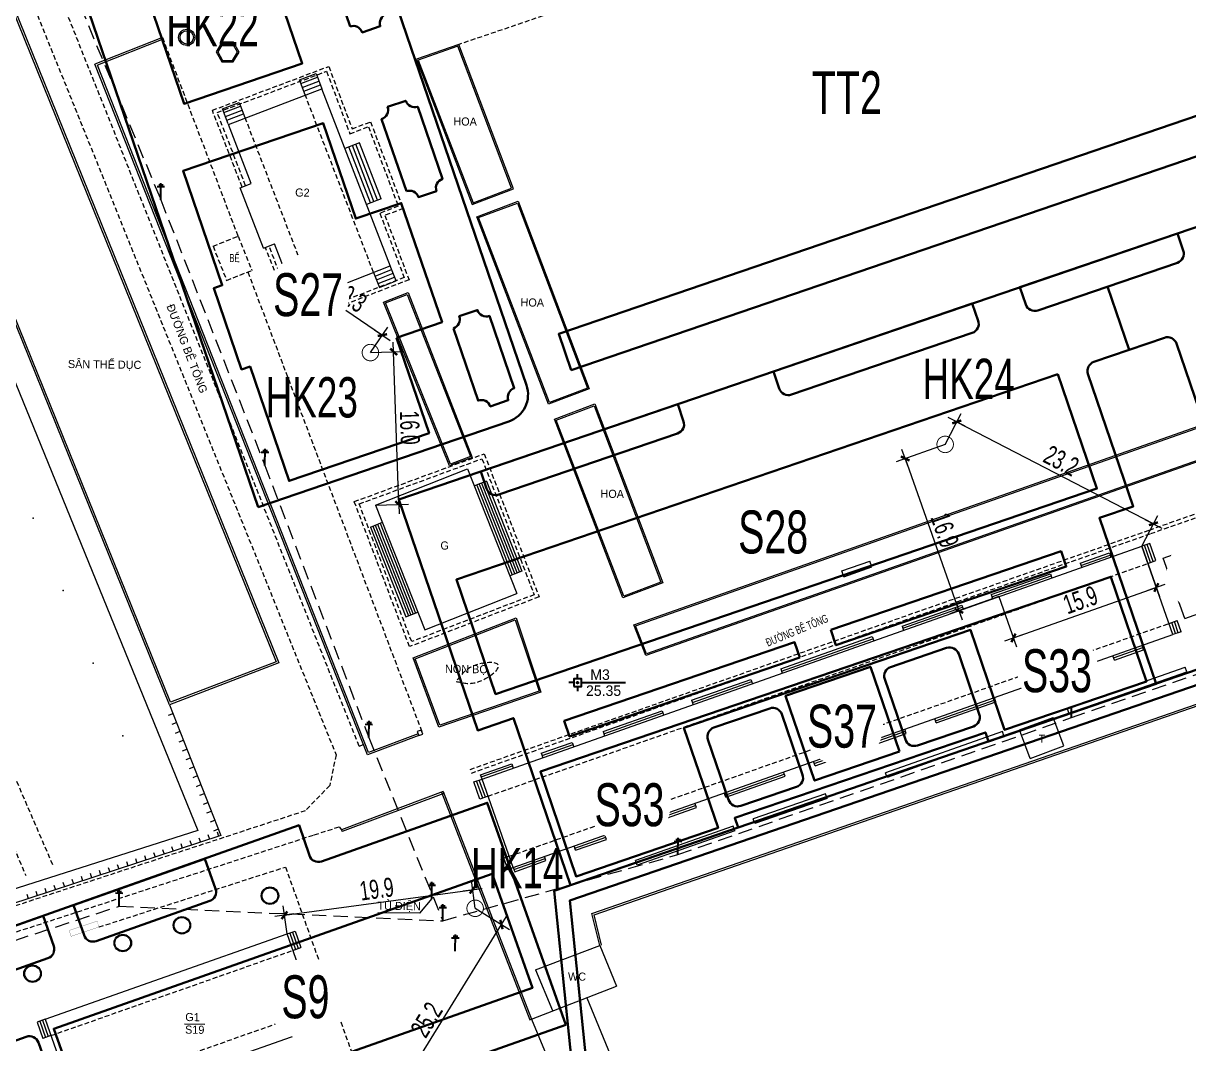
# Model space of a CAD drawing. Header units: inches. Extents: x 496359 to 501064, y 2374078 to 2377203.
# Drawn here: x 498951.5 to 499073.7, y 2376362.1 to 2376469.1 of the extents above; entities that cross this region are included whole.
import ezdxf
from ezdxf.enums import TextEntityAlignment as Align

# ---------------------------------------------------------------- set-up
doc = ezdxf.new("R2010")
doc.units = ezdxf.units.IN
doc.header["$MEASUREMENT"] = 0
doc.linetypes.add('DASHED', pattern=[0.75, 0.5, -0.25])
for name, color, linetype in [('cd', 7, 'Continuous'), ('chu', 6, 'Continuous'), ('MANH', 147, 'Continuous'), ('MOC - DC2', 1, 'Continuous'), ('NOI', 2, 'Continuous'), ('tl', 8, 'Continuous')]:
    doc.layers.add(name, color=color, linetype=linetype)
for name, color, linetype, lineweight in [('EG Text2', 7, 'Continuous', 18), ('ISO', 252, 'Continuous', 20), ('LC Dim', 8, 'Continuous', 18), ('LC Net dam 1', 30, 'Continuous', 30), ('LC Net manh', 239, 'Continuous', 5)]:
    doc.layers.add(name, color=color, linetype=linetype, lineweight=lineweight)
doc.styles.add('dien giai', font='', dxfattribs={"width": 0.8})
doc.styles.add('EG Hai', font='')
doc.styles.add('style1', font='')
doc.styles.get('dien giai').set_extended_font_data('.VnArial NarrowH')
doc.styles.get('EG Hai').set_extended_font_data('.VnArial NarrowH')
doc.styles.get('style1').set_extended_font_data('.VnAvantH')
doc.dimstyles.new('DIM300', dxfattribs={"dimscale": 0.5, "dimtxt": 2, "dimasz": 0.007, "dimexe": 1, "dimexo": 0, "dimgap": 0.4, "dimtad": 1, "dimtoh": 1, "dimdec": 1, "dimzin": 1, "dimdsep": 46, "dimtxsty": 'dien giai', "dimblk": 'rowdim', "dimcen": 2.5, "dimclrd": 256, "dimclre": 256, "dimclrt": 2, "dimazin": 0, "dimtfac": 1, "dimtdec": 1, "dimtix": 1, "dimtmove": 2, "dimatfit": 0, "dimldrblk": 'dot leader', "dimfxl": 2, "dimtolj": 1, "dimtzin": 0, "dimlwd": -1, "dimlwe": -1, "dimarcsym": 1})

# ---------------------------------------------------------------- blocks, each defined once
blk = doc.blocks.new('1')
at = {"layer": 'tl', "color": 250, "lineweight": 0}
blk.add_line((0, -0.5), (0, 0), dxfattribs=at)
blk = doc.blocks.new('cdien')
at = {"layer": 'cd', "extrusion": (-0.000518657, 0.000768986, 1)}
for p, q in [((-0.8, 2.78, 0), (0.76, 2.78, 0)), ((-0.46, 3.14, 0), (0.49, 3.14, 0)), ((0, 0), (0, 3.5, 0))]:
    blk.add_line(p, q, dxfattribs=at)
blk = doc.blocks.new('MOC')
at = {"layer": 'MOC - DC2'}
for points in [[(-0.4, 0), (-0.9, 0)], [(0, 0.4), (0, 0.9)], [(0.4, 0), (5.03, 0)], [(0, -0.4), (0, -0.9)]]:
    blk.add_lwpolyline(points, dxfattribs=at)
blk.add_lwpolyline([(-0.4, -0.4), (0.4, -0.4), (0.4, 0.4), (-0.4, 0.4)], close=True, dxfattribs=at)
blk.add_circle((0, 0), 0.0868, dxfattribs=at)
blk = doc.blocks.new('Nền HT mới')
at = {"layer": 'chu', "color": 6, "lineweight": 0, "elevation": -28.38}
for points in [[(609.04, 96.53), (607.77, 94.98), (603.38, 95.03)], [(583.11, 83.36), (585.26, 83.33)]]:
    blk.add_lwpolyline(points, dxfattribs=at)
at = {"layer": 'MANH', "color": 1, "linetype": 'DASHED', "lineweight": 0, "ltscale": 3, "elevation": -28.38}
for points in [[(338.8, 83.45), (320.94, 78.75), (340.42, 30.66), (364.41, 31.76), (393.69, 33.78), (433.64, 49.39), (462.8, 58.64), (490.97, 67.81), (516.49, 76.2), (548.21, 86.54), (576.26, 95.7), (610.19, 94.18), (634.86, 101.12), (676.11, 115.48), (714.18, 128.71), (753.35, 142.39), (783.93, 137.98), (839.41, 172.28), (890.57, 190.2), (916.29, 216.65), (939.12, 240.49), (989.34, 305.87)], [(92.05, 52.59), (119.84, 64.48), (146.69, 76.35), (173.15, 88.06), (201.06, 100.39), (229.35, 112.33), (266.95, 126.39), (296.55, 137.3), (334.39, 150.94), (394.99, 172.54), (493.57, 208.22), (554.51, 229.52), (562.77, 214.46), (570.46, 194.28), (580.63, 169.79), (591.55, 141.92), (602.45, 113.39), (610.19, 94.18)]]:
    blk.add_lwpolyline(points, dxfattribs=at)
at = {"layer": 'MANH', "color": 4, "lineweight": 0, "elevation": -28.38}
for points in [[(626.65, 91.58), (625.82, 94.94), (694.69, 118.79)], [(626.85, 91.63), (626.06, 94.81), (694.75, 118.6), (709.86, 122.41), (746.34, 130.9), (750.58, 131.89), (766.14, 128.61), (774.31, 131.64), (782.64, 132.12), (788.26, 132.33), (794.89, 132.59), (827.3, 134.01), (829.85, 135.81), (834.12, 139.78), (834.85, 162.67)]]:
    blk.add_lwpolyline(points, dxfattribs=at)
at = {"layer": 'MANH', "color": 3, "linetype": 'DASHED', "lineweight": 0, "elevation": -28.38}
for points in [[(734.11, 227.66), (710.85, 219.75), (611.88, 186.06)], [(601.43, 112.49), (561.83, 211.83), (561.16, 215.66)], [(556.6, 214.06), (559, 210.7), (599.01, 111.59), (598.35, 108.37), (595.78, 105.71), (542.67, 88.3), (521.63, 81.47), (502.95, 75.39), (481.94, 68.66), (452.95, 59.08)], [(601.43, 112.49), (601.88, 112.67)], [(565.51, 108.81), (569.33, 99.98)], [(562.59, 108.14), (566.47, 98.93)], [(453.92, 56.65), (482.78, 66.13), (503.84, 72.99), (522.46, 78.96), (543.39, 85.83), (596.72, 103.19), (599.35, 104.04), (599.57, 103.72)]]:
    blk.add_lwpolyline(points, dxfattribs=at)
at = {"layer": 'MANH', "lineweight": 0, "elevation": -28.38}
for points in [[(548.54, 191.86), (584.51, 103.64), (517.34, 82.21)], [(609.8, 114.49), (607.11, 121.75), (617.89, 125.95), (620.48, 118.16), (609.8, 114.49)], [(581.55, 116.84), (586.94, 103.13), (542.58, 88.59), (521.53, 81.76), (502.85, 75.67), (485.98, 70.27)], [(610.24, 107.73), (599.57, 103.72)], [(610.31, 107.54), (599.64, 103.53)], [(610.05, 107.65), (619.33, 83.8)], [(610.24, 107.73), (619.52, 83.87)], [(593.87, 92.8), (594.72, 93.1)], [(594.15, 92.9), (594.76, 91.18)], [(594.44, 93), (595.04, 91.28)], [(594.72, 93.1), (595.33, 91.38)], [(568.51, 83.86), (593.87, 92.8)], [(597.31, 83.07), (593.87, 92.8)], [(594.48, 91.08), (595.33, 91.38)], [(619.93, 89.05), (626.65, 91.58)], [(626.65, 91.58), (628.42, 87.31)], [(619.93, 89.05), (621.7, 84.78)], [(619.52, 83.87), (628.42, 87.31)], [(625.31, 86.1), (629.48, 76)], [(596.7, 84.79), (597.55, 85.09)], [(596.98, 84.89), (597.59, 83.17)], [(597.27, 84.99), (597.87, 83.27)], [(597.55, 85.09), (598.16, 83.37)], [(568.51, 83.86), (567.67, 83.56)], [(567.67, 83.56), (568.27, 81.84)], [(567.95, 83.66), (568.56, 81.94)], [(568.23, 83.76), (568.84, 82.04)], [(568.51, 83.86), (571.95, 74.12)], [(597.31, 83.07), (598.16, 83.37)], [(619.52, 83.87), (623.69, 73.78)], [(569.12, 82.14), (568.27, 81.84)], [(571.95, 74.12), (597.31, 83.07)]]:
    blk.add_lwpolyline(points, dxfattribs=at)
for points in [[(553.54, 186.04), (565.11, 190.21), (593, 121.22), (581.55, 116.84)], [(553.8, 185.92), (565, 189.96), (592.74, 121.34), (581.66, 117.1)], [(609.89, 114.68), (607.3, 121.66), (617.8, 125.75), (620.29, 118.25)]]:
    blk.add_lwpolyline(points, close=True, dxfattribs=at)
at = {"layer": 'MANH', "color": 2, "lineweight": 0, "elevation": -28.38}
for points in [[(580.82, 186.8), (573.73, 184)], [(580.89, 186.61), (573.99, 183.89)], [(613.28, 169.27), (617.62, 170.92), (611.88, 186.06), (607.43, 184.52), (613.28, 169.27)], [(607.68, 113.6), (602.31, 111.58), (573.73, 184)], [(607.61, 113.79), (602.42, 111.84), (573.99, 183.89)], [(595.17, 182.37), (596.92, 183.02)], [(595.77, 180.77), (595.17, 182.37)], [(595.32, 181.97), (597.07, 182.63)], [(595.47, 181.57), (597.22, 182.23)], [(596.92, 183.02), (597.52, 181.43)], [(587.74, 177.66), (597.52, 181.43)], [(595.62, 181.17), (597.37, 181.83)], [(604.71, 162.78), (597.52, 181.43)], [(587.11, 179.33), (588.86, 179.99)], [(588.86, 179.99), (589.46, 178.4)], [(587.71, 177.74), (587.11, 179.33)], [(587.26, 178.93), (589.01, 179.59)], [(587.41, 178.53), (589.16, 179.19)], [(587.56, 178.13), (589.31, 178.79)], [(590.12, 171.48), (587.74, 177.66)], [(601.47, 175.76), (599.94, 175.17)], [(602.61, 169.46), (600.35, 175.33)], [(602.98, 169.6), (600.72, 175.47)], [(603.36, 169.75), (601.09, 175.62)], [(603.73, 169.89), (601.47, 175.76)], [(588.97, 171.04), (590.12, 171.48)], [(591.42, 164.7), (588.97, 171.04)], [(603.73, 169.89), (602.2, 169.3)], [(618.1, 169.64), (625.56, 149.95), (621.3, 148.34), (613.77, 167.99), (618.1, 169.64)], [(591.42, 164.7), (592.56, 165.15)], [(594.93, 159.01), (592.56, 165.15)], [(594.93, 159.01), (604.68, 162.86)], [(605.31, 161.28), (604.68, 162.86)], [(602.94, 162.17), (603.57, 160.59)], [(603.1, 161.78), (604.84, 162.46)], [(603.26, 161.38), (605, 162.07)], [(603.41, 160.99), (605.15, 161.67)], [(603.57, 160.59), (605.31, 161.28)], [(594.93, 159.01), (595.55, 157.43)], [(595.08, 158.62), (596.82, 159.3)], [(595.24, 158.22), (596.98, 158.91)], [(597.29, 158.12), (596.67, 159.7)], [(595.4, 157.83), (597.13, 158.51)], [(595.55, 157.43), (597.29, 158.12)], [(621.9, 146.77), (626.16, 148.38), (633.27, 129.61), (629.09, 128.03), (621.9, 146.77)], [(603.16, 137.75), (612.81, 141.56)], [(612.81, 141.56), (617.96, 128.5)], [(614.77, 140.26), (613.52, 139.77)], [(613.76, 139.87), (617.49, 130.44)], [(614.02, 139.97), (617.74, 130.54)], [(614.27, 140.07), (617.99, 130.64)], [(614.52, 140.16), (618.24, 130.74)], [(614.77, 140.26), (618.49, 130.84)], [(603.16, 137.75), (608.32, 124.69)], [(602.62, 135.47), (603.87, 135.96)], [(603.12, 135.66), (606.84, 126.24)], [(603.37, 135.76), (607.09, 126.34)], [(603.62, 135.86), (607.34, 126.43)], [(602.62, 135.47), (606.34, 126.04)], [(602.87, 135.57), (606.59, 126.14)], [(685.74, 132.21), (694.47, 135.33)], [(614.32, 109.04), (683.49, 133.45)], [(684.34, 133.75), (683.49, 133.45)], [(686.76, 124.19), (683.49, 133.45)], [(684.41, 131.75), (683.77, 133.55)], [(684.69, 131.85), (684.06, 133.65)], [(684.97, 131.95), (684.34, 133.75)], [(677.03, 131.68), (680.09, 132.76)], [(677.11, 131.45), (680.17, 132.53)], [(680.09, 132.76), (680.25, 132.31)], [(688.01, 125.88), (685.74, 132.21)], [(618.49, 130.84), (617.24, 130.34)], [(652.04, 130.86), (654.99, 131.9)], [(652.26, 130.25), (652.04, 130.86)], [(652.26, 130.25), (655.2, 131.29)], [(655.2, 131.29), (654.99, 131.9)], [(677.03, 131.68), (677.19, 131.23)], [(684.13, 131.65), (684.97, 131.95)], [(667.68, 128.38), (673.91, 130.57)], [(667.76, 128.15), (673.99, 130.35)], [(673.91, 130.57), (674.07, 130.12)], [(608.32, 124.69), (617.96, 128.5)], [(667.68, 128.38), (667.84, 127.93)], [(688.01, 125.88), (696.74, 129)], [(658.35, 125.08), (664.61, 127.29)], [(664.61, 127.29), (664.77, 126.84)], [(606.34, 126.04), (607.59, 126.53)], [(658.43, 124.86), (664.69, 127.07)], [(658.35, 125.08), (658.51, 124.63)], [(686.35, 125.36), (687.2, 125.66)], [(687.04, 124.29), (686.63, 125.46)], [(687.32, 124.39), (686.91, 125.56)], [(687.61, 124.49), (687.2, 125.66)], [(617.58, 99.78), (686.76, 124.19)], [(645.64, 120.6), (655.22, 123.98)], [(645.72, 120.37), (655.3, 123.75)], [(655.22, 123.98), (655.38, 123.53)], [(687.61, 124.49), (686.76, 124.19)], [(680.54, 121.74), (683.6, 122.82)], [(680.62, 121.52), (683.68, 122.6)], [(683.68, 122.6), (683.52, 123.05)], [(680.62, 121.52), (680.46, 121.97)], [(645.64, 120.6), (645.8, 120.15)], [(671.19, 118.44), (677.42, 120.64)], [(671.27, 118.22), (677.5, 120.42)], [(675.69, 116.43), (688.03, 120.76)], [(675.85, 115.95), (688.2, 120.28)], [(677.5, 120.42), (677.34, 120.87)], [(688.2, 120.28), (688.03, 120.76)], [(636.29, 117.3), (642.51, 119.49)], [(636.37, 117.07), (642.59, 119.27)], [(642.51, 119.49), (642.67, 119.04)], [(671.27, 118.22), (671.11, 118.67)], [(661.86, 115.15), (668.12, 117.36)], [(668.2, 117.14), (668.04, 117.58)], [(627.01, 114.02), (633.2, 116.21)], [(633.2, 116.21), (633.36, 115.76)], [(636.29, 117.3), (636.45, 116.85)], [(661.94, 114.93), (668.2, 117.14)], [(675.85, 115.95), (675.69, 116.43)], [(627.09, 113.8), (633.28, 115.98)], [(661.94, 114.93), (661.78, 115.38)], [(670.68, 114.19), (674.19, 115.5)], [(675.3, 112.51), (674.19, 115.5)], [(627.01, 114.02), (627.17, 113.57)], [(649.15, 110.67), (658.72, 114.05)], [(649.23, 110.44), (658.8, 113.82)], [(668.87, 114.03), (656.62, 109.7)], [(658.8, 113.82), (658.65, 114.27)], [(669.04, 113.56), (668.87, 114.03)], [(671.78, 111.21), (670.68, 114.19)], [(620.53, 111.74), (623.78, 112.88)], [(620.61, 111.51), (623.86, 112.66)], [(623.78, 112.88), (623.94, 112.43)], [(669.04, 113.56), (656.79, 109.22)], [(671.78, 111.21), (675.3, 112.51)], [(620.53, 111.74), (620.69, 111.29)], [(614.16, 109.49), (617.43, 110.64)], [(614.24, 109.26), (617.51, 110.42)], [(617.43, 110.64), (617.59, 110.19)], [(649.23, 110.44), (649.07, 110.89)], [(613.47, 108.74), (614.32, 109.04)], [(614.39, 107.04), (613.75, 108.84)], [(614.67, 107.14), (614.03, 108.94)], [(614.32, 109.04), (614.16, 109.49)], [(617.58, 99.78), (614.32, 109.04)], [(639.8, 107.37), (646.01, 109.56)], [(639.88, 107.14), (646.09, 109.33)], [(646.09, 109.33), (645.93, 109.78)], [(656.79, 109.22), (656.62, 109.7)], [(614.1, 106.94), (613.47, 108.74)], [(639.88, 107.14), (639.72, 107.59)], [(614.95, 107.24), (614.1, 106.94)], [(636.79, 106.05), (636.63, 106.5)], [(650.32, 107.48), (642.76, 104.86)], [(650.49, 107.01), (642.93, 104.39)], [(650.49, 107.01), (650.32, 107.48)], [(630.52, 104.09), (636.71, 106.28)], [(630.6, 103.87), (636.79, 106.05)], [(640.64, 104.1), (630.41, 100.49)], [(630.6, 103.87), (630.44, 104.32)], [(640.81, 103.63), (640.64, 104.1)], [(642.93, 104.39), (642.76, 104.86)], [(599.57, 103.72), (599.64, 103.53)], [(624.04, 101.8), (627.28, 102.95)], [(624.12, 101.58), (627.36, 102.72)], [(627.36, 102.72), (627.2, 103.17)], [(640.81, 103.63), (630.57, 100.01)], [(624.12, 101.58), (623.96, 102.03)], [(617.17, 100.94), (616.32, 100.64)], [(616.74, 99.48), (616.32, 100.64)], [(617.02, 99.58), (616.61, 100.74)], [(617.3, 99.68), (616.89, 100.84)], [(617.66, 99.55), (620.94, 100.71)], [(617.74, 99.33), (621.02, 100.49)], [(621.02, 100.49), (620.86, 100.94)], [(630.57, 100.01), (630.41, 100.49)], [(616.74, 99.48), (617.58, 99.78)], [(617.58, 99.78), (617.74, 99.33)], [(619.33, 83.8), (619.51, 83.88)]]:
    blk.add_lwpolyline(points, dxfattribs=at)
at = {"layer": 'MANH', "color": 2, "linetype": 'DASHED', "lineweight": 0, "elevation": -28.38}
for points in [[(588.74, 165.97), (580.82, 186.8)], [(586.11, 164.91), (588.74, 165.97)], [(588.74, 165.97), (590.18, 162.38)], [(586.11, 164.91), (587.54, 161.32)], [(587.54, 161.33), (590.18, 162.38)], [(589.76, 162.21), (608.03, 113.94)]]:
    blk.add_lwpolyline(points, dxfattribs=at)
at = {"layer": 'MANH', "color": 2, "lineweight": 0, "elevation": -28.38}
for points in [[(587.06, 186.33), (586.45, 185.3), (587.03, 184.26), (588.23, 184.24), (588.85, 185.27), (588.26, 186.32)], [(587.14, 186.18), (586.62, 185.3), (587.12, 184.4), (588.15, 184.39), (588.67, 185.27), (588.17, 186.17)], [(613.37, 169.47), (617.42, 171), (611.79, 185.87), (607.63, 184.43)], [(618.02, 169.44), (625.37, 150.04), (621.39, 148.53), (613.96, 167.91)], [(630.22, 125.2), (754.24, 168.86), (755.4, 165.5), (631.48, 121.98)], [(630.42, 125.11), (754.14, 168.67), (755.21, 165.59), (631.57, 122.17)], [(604, 159.04), (606.56, 160.05), (613.29, 142.77), (610.92, 141.87)], [(604.19, 158.96), (606.47, 159.85), (613.1, 142.85), (611, 142.06)], [(622.1, 146.68), (626.07, 148.19), (633.08, 129.7), (629.17, 128.22)], [(607.94, 114.18), (607.52, 114.02), (607.68, 113.6), (608.1, 113.76)]]:
    blk.add_lwpolyline(points, close=True, dxfattribs=at)
at = {"layer": 'MANH', "color": 5, "linetype": 'DASHED', "lineweight": 0, "elevation": -28.38}
for points in [[(589.16, 171.11), (586.04, 179.16), (598.24, 183.76), (600.7, 177.22), (602.63, 177.95), (606.05, 168.86), (604.13, 168.14), (606.66, 161.4)], [(589.53, 171.26), (586.55, 178.93), (598.01, 183.25), (600.47, 176.71), (602.4, 177.44), (605.54, 169.1), (603.61, 168.37), (606.15, 161.63), (594.95, 157.29), (591.99, 164.92)], [(606.66, 161.4), (594.72, 156.77), (591.61, 164.78)], [(732.82, 152.24), (684.22, 135.11), (613.03, 110.02)], [(732.96, 151.86), (684.35, 134.73), (613.16, 109.64)], [(620.29, 128.14), (606.71, 122.93), (600.92, 138.13), (614.55, 143.14), (620.3, 128.14)]]:
    blk.add_lwpolyline(points, dxfattribs=at)
at = {"layer": 'MANH', "linetype": 'DASHED', "lineweight": 0, "elevation": -28.38}
for points in [[(602.94, 162.17), (595.76, 180.82)], [(596.67, 159.73), (589.48, 178.38)], [(614.95, 107.24), (684.13, 131.65)], [(617.17, 100.94), (686.35, 125.36)], [(574.17, 93.53), (593.71, 99.82), (609.1, 56.7)], [(569.12, 82.14), (594.48, 91.08)], [(571.34, 75.84), (596.7, 84.79)]]:
    blk.add_lwpolyline(points, dxfattribs=at)
at = {"layer": 'MANH', "color": 5, "linetype": 'DASHED', "lineweight": 0, "elevation": -28.38}
blk.add_lwpolyline([(619.78, 128.37), (606.94, 123.45), (601.44, 137.89), (614.31, 142.63)], close=True, dxfattribs=at)
at = {"layer": 'MANH', "lineweight": 0, "const_width": 0.02, "elevation": -28.38}
blk.add_lwpolyline([(571.24, 92.55), (574.17, 93.53), (573.96, 94.15), (571.03, 93.17), (571.24, 92.56)], dxfattribs=at)
at = {"layer": 'MANH', "color": 2, "lineweight": 0}
for radius in [0.852, 0.702]:
    blk.add_circle((583.36, 186.81, -1.66), radius, dxfattribs=at)
at = {"layer": 'MANH', "lineweight": 0}
for centre, radius in [((592.08, 96.81, -2.26), 0.916), ((592.08, 96.81, -2.26), 0.816), ((582.85, 93.71, -2.25), 0.916), ((582.85, 93.71, -2.25), 0.816), ((576.65, 91.85, -2.31), 0.916), ((576.65, 91.85, -2.31), 0.816), ((567.19, 88.64, -2.37), 0.916), ((567.19, 88.64, -2.37), 0.816)]:
    blk.add_circle(centre, radius, dxfattribs=at)
at = {"layer": 'MANH', "linetype": 'DASHED', "lineweight": 0}
blk.add_spline([(611.61, 119.28, -1.91), (613.46, 120.93, -1.95), (616.03, 120.99, -1.95), (613.77, 119.19, -1.92), (611.61, 119.28, -1.91)], degree=3, dxfattribs=at)
at = {"layer": 'MANH', "lineweight": 0}
for p in [(567.27, 136.41, -2.26), (570.4, 128.8, -2.26), (573.53, 121.18, -2.26), (576.67, 113.57, -2.26)]:
    blk.add_point(p, dxfattribs=at)
at = {"layer": 'MOC - DC2', "lineweight": 0}
blk.add_point((624.33, 119.15, -3.03), dxfattribs=at)
at = {"layer": 'cd', "lineweight": 0, "xscale": 0.5, "yscale": 0.5, "zscale": 0.5, "rotation": 359.2672157837458}
for p in [(580.63, 169.79, -1.65), (591.55, 141.92, -2.03), (676.11, 115.48, -2.1), (602.45, 113.39, -2.77), (634.86, 101.12, -2.19), (609.04, 96.53, -1.89), (576.26, 95.7, -2.26), (610.19, 94.18, -1.9), (611.51, 91, -2.03)]:
    blk.add_blockref('cdien', p, dxfattribs=at)
at = {"layer": 'MOC - DC2', "lineweight": 0}
blk.add_blockref('MOC', (624.33, 119.15, -3.01), dxfattribs=at)
at = {"layer": 'NOI', "lineweight": 0}
for p, rotation in [((581.92, 115.91, -28.38), 291.4625593457426), ((582.28, 114.98, -28.38), 291.4625593457426), ((582.65, 114.05, -28.38), 291.4625593457426), ((583.02, 113.12, -28.38), 291.4625593457426), ((583.38, 112.19, -28.38), 291.4625593457426), ((583.75, 111.26, -28.38), 291.4625593457426), ((584.11, 110.33, -28.38), 291.4625593457426), ((584.48, 109.4, -28.38), 291.4625593457426), ((584.84, 108.46, -28.38), 291.4625593457426), ((585.21, 107.53, -28.38), 291.4625593457426), ((585.58, 106.6, -28.38), 291.4625593457426), ((585.94, 105.67, -28.38), 291.4625593457426), ((586.31, 104.74, -28.38), 291.4625593457426), ((584.79, 102.42, -28.38), 198.1495761537574), ((585.74, 102.74, -28.38), 198.1495761537574), ((586.67, 103.81, -28.38), 291.4625593457426), ((586.69, 103.05, -28.38), 198.1495761537574), ((580.98, 101.18, -28.38), 198.1495761537574), ((581.93, 101.49, -28.38), 198.1495761537574), ((582.88, 101.8, -28.38), 198.1495761537574), ((583.84, 102.11, -28.38), 198.1495761537574), ((577.18, 99.93, -28.38), 198.1495761537574), ((578.13, 100.24, -28.38), 198.1495761537574), ((579.08, 100.56, -28.38), 198.1495761537574), ((580.03, 100.87, -28.38), 198.1495761537574), ((573.38, 98.69, -28.38), 198.1495761537574), ((574.33, 99, -28.38), 198.1495761537574), ((575.28, 99.31, -28.38), 198.1495761537574), ((576.23, 99.62, -28.38), 198.1495761537574), ((569.58, 97.44, -28.38), 198.1495761537574), ((570.53, 97.75, -28.38), 198.1495761537574), ((571.48, 98.06, -28.38), 198.1495761537574), ((572.43, 98.37, -28.38), 198.1495761537574), ((566.73, 96.51, -28.38), 198.1495761537574), ((567.68, 96.82, -28.38), 198.1495761537574), ((568.63, 97.13, -28.38), 198.1495761537574)]:
    blk.add_blockref('1', p, dxfattribs=dict(at, rotation=rotation))
at = {"layer": 'chu', "color": 6, "lineweight": 0, "style": 'style1'}
for s, rotation, p in [('hoa', 359.2672, (611.31, 177.58, -28.38)), ('g2', 359.2672, (594.72, 170.12, -28.38)), ('§¦êNG B£ T¤NG', 291.0888, (581.21, 158.64, -28.38)), ('hoa', 359.2672, (618.35, 158.6, -28.38)), ('s©n thÓ dôc', 359.2672, (570.89, 152.14, -28.38)), ('hoa', 359.2672, (626.73, 138.54, -28.38)), ('g', 359.2672, (609.95, 133.11, -28.38)), ('NON Bé', 359.2672, (610.43, 120.18, -28.38)), ('g', 359.2672, (651.91, 117.11, -28.38)), ('t', 359.2672, (672.67, 112.85, -28.38)), ('Tñ §IÖN', 359.2672, (603.35, 95.34, -28.38)), ('WC', 359.2672, (623.32, 87.92, -28.38)), ('G1', 359.2672, (583.2, 83.67, -28.38)), ('S19', 359.2672, (583.18, 82.35, -28.38))]:
    blk.add_text(s, height=0.85, rotation=rotation, dxfattribs=at).set_placement(p)
at = {"layer": 'chu', "color": 6, "lineweight": 0, "style": 'style1', "width": 0.7}
blk.add_text('bÓ', height=0.85, rotation=359.2672, dxfattribs=at).set_placement((587.83, 163.25, -55.13))
at = {"layer": 'chu', "color": 6, "lineweight": 0, "ltscale": 0.8, "style": 'style1', "width": 0.7}
blk.add_text('§¦êNG B£ T¤NG', height=0.85, rotation=22.4077, dxfattribs=at).set_placement((644.29, 122.92, -28.78))
at = {"layer": 'MOC - DC2', "lineweight": 0, "style": 'style1'}
for s, p in [('M3', (625.67, 119.44, -3.01)), ('25.35', (625.22, 117.76, -3.01))]:
    blk.add_text(s, height=1.1, dxfattribs=at).set_placement(p)
blk = doc.blocks.new('rowdim')
blk.add_line((-200, 0), (200, 0))
at = {"const_width": 50}
blk.add_lwpolyline([(-71, -71), (71, 71)], dxfattribs=at)
blk = doc.blocks.new('*D308')
at = {"layer": 'Defpoints', "color": 0, "transparency": 16777216}
for p in [(499048.17, 2376424.9), (499053.81, 2376408.94), (499049.61, 2376407.45)]:
    blk.add_point(p, dxfattribs=at)
at = {"layer": 'LC Dim', "transparency": 16777216}
for p, q in [((499048.17, 2376424.9), (499043.03, 2376423.09)), ((499043.98, 2376423.41), (499049.61, 2376407.46)), ((499053.81, 2376408.94), (499048.67, 2376407.12))]:
    blk.add_line(p, q, dxfattribs=at)
at = {"layer": 'LC Dim', "transparency": 16777216, "xscale": 0.005, "yscale": 0.005, "zscale": 0.005}
for p, rotation in [((499043.98, 2376423.42), 109.4388417800831), ((499049.61, 2376407.45), 289.4388417800831)]:
    blk.add_blockref('rowdim', p, dxfattribs=dict(at, rotation=rotation))
at = {"layer": 'LC Dim', "color": 2, "transparency": 16777216, "insert": (499048.13, 2376415.91), "char_height": 2, "attachment_point": 5, "rotation": 289.4388, "style": 'dien giai'}
blk.add_mtext('\\A1;16.9', dxfattribs=at)
blk = doc.blocks.new('dot leader')
at = {"const_width": 50}
blk.add_lwpolyline([(-25, 0, 1), (25, 0, 1)], format="xyb", close=True, dxfattribs=at)
blk = doc.blocks.new('*D309')
at = {"layer": 'Defpoints', "color": 0, "transparency": 16777216}
for p in [(499068.79, 2376414.22), (499053.81, 2376408.94), (499070.31, 2376409.9)]:
    blk.add_point(p, dxfattribs=at)
at = {"layer": 'LC Dim', "transparency": 16777216}
for p, q in [((499068.79, 2376414.22), (499070.64, 2376408.95)), ((499053.81, 2376408.94), (499055.67, 2376403.67)), ((499055.34, 2376404.61), (499070.31, 2376409.9))]:
    blk.add_line(p, q, dxfattribs=at)
at = {"layer": 'LC Dim', "transparency": 16777216, "xscale": 0.005, "yscale": 0.005, "zscale": 0.005}
for p, rotation in [((499070.31, 2376409.9), 19.43884177996332), ((499055.33, 2376404.61), 199.4388417799633)]:
    blk.add_blockref('rowdim', p, dxfattribs=dict(at, rotation=rotation))
at = {"layer": 'LC Dim', "color": 2, "transparency": 16777216, "insert": (499062.35, 2376408.59), "char_height": 2, "attachment_point": 5, "rotation": 19.4388, "style": 'dien giai'}
blk.add_mtext('\\A1;15.9', dxfattribs=at)
blk = doc.blocks.new('*D310')
at = {"layer": 'Defpoints', "color": 0, "transparency": 16777216}
for p in [(499049.39, 2376427.26), (499048.17, 2376424.9), (499068.79, 2376414.22)]:
    blk.add_point(p, dxfattribs=at)
at = {"layer": 'LC Dim', "transparency": 16777216}
for p, q in [((499048.17, 2376424.9), (499049.85, 2376428.14)), ((499070, 2376416.58), (499049.4, 2376427.25)), ((499068.79, 2376414.22), (499070.47, 2376417.46))]:
    blk.add_line(p, q, dxfattribs=at)
at = {"layer": 'LC Dim', "transparency": 16777216, "xscale": 0.005, "yscale": 0.005, "zscale": 0.005}
for p, rotation in [((499049.39, 2376427.26), 152.6106674901701), ((499070.01, 2376416.58), 332.61066749017)]:
    blk.add_blockref('rowdim', p, dxfattribs=dict(at, rotation=rotation))
at = {"layer": 'LC Dim', "color": 2, "transparency": 16777216, "insert": (499060.35, 2376423.18), "char_height": 2, "attachment_point": 5, "rotation": 332.6107, "style": 'dien giai'}
blk.add_mtext('\\A1;23.2', dxfattribs=at)
blk = doc.blocks.new('*D311')
at = {"layer": 'Defpoints', "color": 0, "transparency": 16777216}
for p in [(498980.22, 2376439.79), (498989.17, 2376436.36), (498987.92, 2376434.53)]:
    blk.add_point(p, dxfattribs=at)
at = {"layer": 'LC Dim', "transparency": 16777216}
for p, q in [((498980.22, 2376439.79), (498982.04, 2376442.44)), ((498981.48, 2376441.61), (498989.17, 2376436.36)), ((498987.92, 2376434.53), (498989.73, 2376437.18))]:
    blk.add_line(p, q, dxfattribs=at)
at = {"layer": 'LC Dim', "transparency": 16777216, "xscale": 0.005, "yscale": 0.005, "zscale": 0.005}
for p, rotation in [((498981.48, 2376441.62), 145.6495036987851), ((498989.17, 2376436.36), 325.6495036987851)]:
    blk.add_blockref('rowdim', p, dxfattribs=dict(at, rotation=rotation))
at = {"layer": 'LC Dim', "color": 2, "transparency": 16777216, "insert": (498986.13, 2376440.16), "char_height": 2, "attachment_point": 5, "rotation": 325.6495, "style": 'dien giai'}
blk.add_mtext('\\A1;9.3', dxfattribs=at)
blk = doc.blocks.new('*D312')
at = {"layer": 'Defpoints', "color": 0, "transparency": 16777216}
for p in [(498987.92, 2376434.53), (498990.35, 2376434.61), (498988.46, 2376418.53)]:
    blk.add_point(p, dxfattribs=at)
at = {"layer": 'LC Dim', "transparency": 16777216}
for p, q in [((498987.92, 2376434.53), (498991.35, 2376434.64)), ((498990.89, 2376418.61), (498990.35, 2376434.6)), ((498988.46, 2376418.53), (498991.89, 2376418.64))]:
    blk.add_line(p, q, dxfattribs=at)
at = {"layer": 'LC Dim', "transparency": 16777216, "xscale": 0.005, "yscale": 0.005, "zscale": 0.005}
for p, rotation in [((498990.35, 2376434.61), 91.9242922143866), ((498990.89, 2376418.61), 271.9242922143866)]:
    blk.add_blockref('rowdim', p, dxfattribs=dict(at, rotation=rotation))
at = {"layer": 'LC Dim', "color": 2, "transparency": 16777216, "insert": (498992.04, 2376426.66), "char_height": 2, "attachment_point": 5, "rotation": 271.9243, "style": 'dien giai'}
blk.add_mtext('\\A1;16.0', dxfattribs=at)
blk = doc.blocks.new('*D313')
at = {"layer": 'Defpoints', "color": 0, "transparency": 16777216}
for p in [(498998.63, 2376378.21), (498998.9, 2376376.26), (498979.17, 2376373.58)]:
    blk.add_point(p, dxfattribs=at)
at = {"layer": 'LC Dim', "transparency": 16777216}
for p, q in [((498978.91, 2376375.53), (498998.62, 2376378.21)), ((498998.9, 2376376.26), (498998.5, 2376379.2)), ((498979.17, 2376373.58), (498978.77, 2376376.52))]:
    blk.add_line(p, q, dxfattribs=at)
at = {"layer": 'LC Dim', "transparency": 16777216, "xscale": 0.005000000000000001, "yscale": 0.005000000000000001, "zscale": 0.005000000000000001}
for p, rotation in [((498998.63, 2376378.21), 7.736979165326457), ((498978.9, 2376375.53), 187.7369791653265)]:
    blk.add_blockref('rowdim', p, dxfattribs=dict(at, rotation=rotation))
at = {"layer": 'LC Dim', "color": 2, "transparency": 16777216, "insert": (498988.57, 2376378.28), "char_height": 2, "attachment_point": 5, "rotation": 7.737, "style": 'dien giai'}
blk.add_mtext('\\A1;19.9', dxfattribs=at)
blk = doc.blocks.new('*D314')
at = {"layer": 'Defpoints', "color": 0, "transparency": 16777216}
for p in [(498998.9, 2376376.26), (499001.65, 2376374.56), (498985.63, 2376354.8)]:
    blk.add_point(p, dxfattribs=at)
at = {"layer": 'LC Dim', "transparency": 16777216}
for p, q in [((498998.9, 2376376.26), (499002.5, 2376374.03)), ((498988.38, 2376353.1), (499001.65, 2376374.55)), ((498985.63, 2376354.8), (498989.23, 2376352.57))]:
    blk.add_line(p, q, dxfattribs=at)
at = {"layer": 'LC Dim', "transparency": 16777216, "xscale": 0.005, "yscale": 0.005, "zscale": 0.005}
for p, rotation in [((499001.65, 2376374.56), 58.26887549402527), ((498988.38, 2376353.1), 238.2688754940253)]:
    blk.add_blockref('rowdim', p, dxfattribs=dict(at, rotation=rotation))
at = {"layer": 'LC Dim', "color": 2, "transparency": 16777216, "insert": (498993.81, 2376364.57), "char_height": 2, "attachment_point": 5, "rotation": 58.2689, "style": 'dien giai'}
blk.add_mtext('\\A1;25.2', dxfattribs=at)

msp = doc.modelspace()

# ---------------------------------------------------------------- linework, layer by layer
at = {"layer": 'LC Net dam 1'}
msp.add_line((499065.2, 2376441.45), (499067.47, 2376434.83), dxfattribs=at)
msp.add_lwpolyline([(498964.25, 2376472.71), (498963.01, 2376472.29), (498961.46, 2376476.85), (498962.69, 2376477.27), (498958.56, 2376489.37), (498970.94, 2376493.6), (498975.07, 2376481.5), (498976.31, 2376481.93), (498977.87, 2376477.37), (498976.63, 2376476.94), (498980.76, 2376464.85), (498968.38, 2376460.62)], close=True, dxfattribs=at)
for points in [[(498985.78, 2376468.72, -0.414214), (498987.05, 2376468.1), (498988.94, 2376468.74, -0.414214), (498989.57, 2376470.01), (498986.98, 2376477.58, -0.414214), (498985.71, 2376478.21), (498983.82, 2376477.56, -0.414214), (498983.19, 2376476.29)], [(498991.68, 2376451.45, -0.414214), (498992.95, 2376450.83), (498994.84, 2376451.47, -0.414214), (498995.47, 2376452.74), (498992.88, 2376460.31, -0.414214), (498991.61, 2376460.94), (498989.72, 2376460.29, -0.414214), (498989.09, 2376459.02)], [(499056, 2376441.38), (499072.52, 2376447.03), (499073.14, 2376445.22, -0.414214), (499072.52, 2376443.95), (499057.89, 2376438.95, -0.414214), (499056.62, 2376439.57)], [(499030.17, 2376432.55), (499051.02, 2376439.68), (499051.64, 2376437.87, -0.414214), (499051.02, 2376436.6), (499032.05, 2376430.12, -0.414214), (499030.78, 2376430.75)], [(498996.61, 2376437.07, 0.414214), (498997.23, 2376438.34), (498999.12, 2376438.99, 0.414214), (499000.39, 2376438.37), (499002.99, 2376430.8, 0.414214), (499002.37, 2376429.53), (499000.48, 2376428.88, 0.414214), (498999.2, 2376429.5)], [(499020.13, 2376429.12), (499020.74, 2376427.32, -0.414214), (499020.12, 2376426.05), (499001.37, 2376419.64, -0.414214), (499000.1, 2376420.26), (498999.48, 2376422.07)], [(498970.56, 2376381.46), (498956.77, 2376376.59), (498957.89, 2376373.43, 0.414214), (498959.17, 2376372.82), (498971.07, 2376377.03, 0.414214), (498971.68, 2376378.3)], [(498953.59, 2376375.46), (498936.75, 2376369.51), (498937.87, 2376366.34, 0.414214), (498939.14, 2376365.73), (498954.1, 2376371.02, 0.414214), (498954.71, 2376372.3)], [(498950.31, 2376348.81), (498956.06, 2376350.84, 0.414214), (498956.67, 2376352.12), (498953.11, 2376362.19, 0.414214), (498951.83, 2376362.8), (498946.08, 2376360.76, 0.414214), (498945.47, 2376359.49), (498949.03, 2376349.41, 0.414214)]]:
    msp.add_lwpolyline(points, format="xyb", close=True, dxfattribs=at)
at = {"layer": 'LC Net dam 1', "const_width": 0.1}
for points in [[(498987.05, 2376434.53, 1), (498988.78, 2376434.53, 1)], [(499047.31, 2376424.9, 1), (499049.04, 2376424.9, 1)], [(498998.03, 2376376.26, 1), (498999.76, 2376376.26, 1)]]:
    msp.add_lwpolyline(points, format="xyb", close=True, dxfattribs=at)

# ---------------------------------------------------------------- block references
at = {"layer": 'LC Net manh'}
msp.add_blockref('Nền HT mới', (498385.3, 2376280.77, 2.92), dxfattribs=at)

# ---------------------------------------------------------------- texts
at = {"layer": 'EG Text2', "style": 'EG Hai', "width": 0.8}
for s, p in [('hk22', (498971.37, 2376468.74, -52.3)), ('hk24', (499050.64, 2376431.77, -79.05)), ('hk23', (498981.76, 2376429.84, -78.96)), ('hk14', (499003.31, 2376380.48, -26.29))]:
    msp.add_text(s, height=4.224, rotation=0, dxfattribs=at).set_placement(p, align=Align.MIDDLE_CENTER)

# ---------------------------------------------------------------- dimensions: what is measured, and where the dimension line sits
at = {"layer": 'LC Dim'}
for p1, p2, distance, picture, middle in [((498980.22, 2376439.79, -25.45), (498987.92, 2376434.53, -25.45), 2.22, '*D311', (498986.13, 2376440.16, -25.45)), ((498988.46, 2376418.53, -25.45), (498987.92, 2376434.53, -25.45), -2.43, '*D312', (498992.04, 2376426.66, -25.45)), ((499068.79, 2376414.22, -25.45), (499048.17, 2376424.9, -25.45), -2.65, '*D310', (499060.35, 2376423.18, -25.45)), ((499048.17, 2376424.9, -25.45), (499053.81, 2376408.94, -25.45), -4.45, '*D308', (499048.13, 2376415.91, -25.45)), ((499053.81, 2376408.94, -25.45), (499068.79, 2376414.22, -25.45), -4.59, '*D309', (499062.35, 2376408.59, -25.45)), ((498979.17, 2376373.58, -25.45), (498998.9, 2376376.26, -25.45), 1.97, '*D313', (498988.57, 2376378.28, -25.45)), ((498985.63, 2376354.8, -25.45), (498998.9, 2376376.26, -25.45), -3.24, '*D314', (498993.81, 2376364.57, -25.45))]:
    dim = msp.add_aligned_dim(p1=p1, p2=p2, distance=distance, dimstyle='DIM300', override={"dimscale": 1, "dimasz": 0.005, "dimpost": ''}, dxfattribs=at)
    dim.commit()
    dim.dimension.update_dxf_attribs({"geometry": picture, "text_midpoint": middle})

# ---------------------------------------------------------------- next in the draw order: wipeouts: each hides what was drawn before it
at = {"ltscale": 500}
for points, z in [([(499034.96, 2376458.85), (499034.49, 2376459.4), (499034.24, 2376459.8), (499034.01, 2376460.29), (499033.84, 2376460.82), (499033.74, 2376461.31), (499033.71, 2376461.75), (499033.73, 2376462.28), (499033.79, 2376462.68), (499033.95, 2376463.26), (499034.07, 2376463.57), (499034.3, 2376464.01), (499034.56, 2376464.4), (499034.94, 2376464.84), (499035.35, 2376465.2), (499035.82, 2376465.52), (499036.27, 2376465.75), (499036.71, 2376465.9), (499037.1, 2376466), (499037.61, 2376466.08), (499038.04, 2376466.09), (499038.46, 2376466.06), (499039, 2376465.96), (499039.41, 2376465.83), (499039.79, 2376465.67), (499040.38, 2376465.32), (499040.64, 2376465.12), (499040.94, 2376464.85), (499041.19, 2376464.58), (499041.45, 2376464.23), (499041.7, 2376463.82), (499041.86, 2376463.48), (499041.99, 2376463.13), (499042.1, 2376462.67), (499042.16, 2376462.27), (499042.18, 2376461.69), (499042.12, 2376461.14), (499042.03, 2376460.71), (499041.91, 2376460.35), (499041.71, 2376459.91), (499041.49, 2376459.53), (499041.29, 2376459.24), (499040.95, 2376458.86), (499040.69, 2376458.62), (499040.28, 2376458.31), (499040, 2376458.14), (499039.75, 2376458.01), (499039.45, 2376457.89), (499039.1, 2376457.77), (499038.76, 2376457.69), (499038.42, 2376457.64), (499038.07, 2376457.61), (499037.78, 2376457.62), (499037.34, 2376457.66), (499036.98, 2376457.72), (499036.57, 2376457.84), (499036.18, 2376458), (499035.7, 2376458.25), (499035.48, 2376458.4), (499035.18, 2376458.64)], -266.84), ([(498978.46, 2376437.66), (498977.99, 2376438.22), (498977.74, 2376438.62), (498977.51, 2376439.11), (498977.34, 2376439.64), (498977.25, 2376440.13), (498977.21, 2376440.57), (498977.23, 2376441.1), (498977.3, 2376441.5), (498977.45, 2376442.08), (498977.58, 2376442.39), (498977.8, 2376442.82), (498978.07, 2376443.22), (498978.45, 2376443.66), (498978.85, 2376444.02), (498979.32, 2376444.33), (498979.78, 2376444.56), (498980.21, 2376444.72), (498980.61, 2376444.82), (498981.12, 2376444.89), (498981.55, 2376444.91), (498981.96, 2376444.88), (498982.5, 2376444.77), (498982.91, 2376444.65), (498983.29, 2376444.48), (498983.88, 2376444.14), (498984.14, 2376443.94), (498984.44, 2376443.67), (498984.69, 2376443.4), (498984.96, 2376443.05), (498985.21, 2376442.63), (498985.36, 2376442.29), (498985.49, 2376441.94), (498985.61, 2376441.49), (498985.67, 2376441.09), (498985.69, 2376440.51), (498985.63, 2376439.96), (498985.53, 2376439.52), (498985.42, 2376439.17), (498985.22, 2376438.73), (498985, 2376438.35), (498984.79, 2376438.06), (498984.45, 2376437.68), (498984.19, 2376437.44), (498983.78, 2376437.13), (498983.5, 2376436.96), (498983.25, 2376436.83), (498982.95, 2376436.7), (498982.6, 2376436.59), (498982.27, 2376436.51), (498981.92, 2376436.46), (498981.57, 2376436.43), (498981.28, 2376436.43), (498980.85, 2376436.47), (498980.48, 2376436.54), (498980.08, 2376436.66), (498979.68, 2376436.82), (498979.21, 2376437.07), (498978.99, 2376437.22), (498978.68, 2376437.46)], -292.38), ([(499027.23, 2376412.78), (499026.76, 2376413.33), (499026.51, 2376413.73), (499026.27, 2376414.23), (499026.11, 2376414.75), (499026.01, 2376415.25), (499025.98, 2376415.69), (499026, 2376416.21), (499026.06, 2376416.62), (499026.22, 2376417.19), (499026.34, 2376417.51), (499026.57, 2376417.94), (499026.83, 2376418.34), (499027.21, 2376418.77), (499027.62, 2376419.13), (499028.09, 2376419.45), (499028.54, 2376419.68), (499028.98, 2376419.84), (499029.37, 2376419.94), (499029.88, 2376420.01), (499030.31, 2376420.02), (499030.73, 2376419.99), (499031.27, 2376419.89), (499031.68, 2376419.76), (499032.06, 2376419.6), (499032.65, 2376419.25), (499032.91, 2376419.06), (499033.21, 2376418.79), (499033.46, 2376418.51), (499033.72, 2376418.16), (499033.97, 2376417.75), (499034.13, 2376417.41), (499034.26, 2376417.06), (499034.37, 2376416.61), (499034.43, 2376416.2), (499034.45, 2376415.62), (499034.39, 2376415.07), (499034.3, 2376414.64), (499034.18, 2376414.29), (499033.98, 2376413.84), (499033.76, 2376413.47), (499033.56, 2376413.18), (499033.22, 2376412.79), (499032.96, 2376412.55), (499032.55, 2376412.25), (499032.27, 2376412.08), (499032.02, 2376411.95), (499031.71, 2376411.82), (499031.37, 2376411.7), (499031.03, 2376411.63), (499030.69, 2376411.57), (499030.33, 2376411.55), (499030.05, 2376411.55), (499029.61, 2376411.59), (499029.25, 2376411.66), (499028.84, 2376411.77), (499028.45, 2376411.93), (499027.97, 2376412.19), (499027.75, 2376412.33), (499027.45, 2376412.57)], -316.38), ([(499072.68, 2376408.39), (499072.21, 2376408.94), (499071.96, 2376409.34), (499071.73, 2376409.84), (499071.56, 2376410.36), (499071.46, 2376410.86), (499071.43, 2376411.3), (499071.45, 2376411.82), (499071.51, 2376412.23), (499071.67, 2376412.8), (499071.8, 2376413.12), (499072.02, 2376413.55), (499072.28, 2376413.95), (499072.66, 2376414.39), (499073.07, 2376414.74), (499073.54, 2376415.06), (499074, 2376415.29), (499074.43, 2376415.45), (499074.83, 2376415.55), (499075.33, 2376415.62), (499075.77, 2376415.63), (499076.18, 2376415.6), (499076.72, 2376415.5), (499077.13, 2376415.37), (499077.51, 2376415.21), (499078.1, 2376414.87), (499078.36, 2376414.67), (499078.66, 2376414.4), (499078.91, 2376414.12), (499079.18, 2376413.77), (499079.42, 2376413.36), (499079.58, 2376413.02), (499079.71, 2376412.67), (499079.83, 2376412.22), (499079.89, 2376411.82), (499079.9, 2376411.24), (499079.85, 2376410.68), (499079.75, 2376410.25), (499079.63, 2376409.9), (499079.44, 2376409.45), (499079.22, 2376409.08), (499079.01, 2376408.79), (499078.67, 2376408.41), (499078.41, 2376408.16), (499078, 2376407.86), (499077.72, 2376407.69), (499077.47, 2376407.56), (499077.17, 2376407.43), (499076.82, 2376407.32), (499076.49, 2376407.24), (499076.14, 2376407.18), (499075.79, 2376407.16), (499075.5, 2376407.16), (499075.07, 2376407.2), (499074.7, 2376407.27), (499074.3, 2376407.39), (499073.9, 2376407.54), (499073.43, 2376407.8), (499073.21, 2376407.95), (499072.9, 2376408.19)], -292.38), ([(499056.99, 2376398.23), (499056.52, 2376398.78), (499056.27, 2376399.18), (499056.04, 2376399.67), (499055.87, 2376400.2), (499055.78, 2376400.69), (499055.74, 2376401.13), (499055.76, 2376401.66), (499055.83, 2376402.06), (499055.98, 2376402.64), (499056.11, 2376402.95), (499056.33, 2376403.39), (499056.6, 2376403.78), (499056.98, 2376404.22), (499057.38, 2376404.58), (499057.85, 2376404.9), (499058.31, 2376405.13), (499058.74, 2376405.29), (499059.14, 2376405.39), (499059.64, 2376405.46), (499060.08, 2376405.47), (499060.49, 2376405.44), (499061.03, 2376405.34), (499061.44, 2376405.21), (499061.82, 2376405.05), (499062.41, 2376404.7), (499062.67, 2376404.5), (499062.97, 2376404.24), (499063.22, 2376403.96), (499063.49, 2376403.61), (499063.73, 2376403.2), (499063.89, 2376402.86), (499064.02, 2376402.51), (499064.14, 2376402.05), (499064.2, 2376401.65), (499064.22, 2376401.07), (499064.16, 2376400.52), (499064.06, 2376400.09), (499063.95, 2376399.74), (499063.75, 2376399.29), (499063.53, 2376398.91), (499063.32, 2376398.62), (499062.98, 2376398.24), (499062.72, 2376398), (499062.31, 2376397.69), (499062.03, 2376397.52), (499061.78, 2376397.4), (499061.48, 2376397.27), (499061.13, 2376397.15), (499060.8, 2376397.07), (499060.45, 2376397.02), (499060.1, 2376397), (499059.81, 2376397), (499059.38, 2376397.04), (499059.01, 2376397.11), (499058.61, 2376397.22), (499058.21, 2376397.38), (499057.74, 2376397.64), (499057.52, 2376397.78), (499057.21, 2376398.02)], -24), ([(499034.44, 2376392.42), (499033.98, 2376392.97), (499033.73, 2376393.37), (499033.49, 2376393.87), (499033.32, 2376394.39), (499033.23, 2376394.89), (499033.2, 2376395.33), (499033.22, 2376395.85), (499033.28, 2376396.26), (499033.44, 2376396.83), (499033.56, 2376397.15), (499033.78, 2376397.58), (499034.05, 2376397.98), (499034.43, 2376398.42), (499034.83, 2376398.77), (499035.31, 2376399.09), (499035.76, 2376399.32), (499036.2, 2376399.48), (499036.59, 2376399.58), (499037.1, 2376399.65), (499037.53, 2376399.66), (499037.94, 2376399.63), (499038.48, 2376399.53), (499038.89, 2376399.4), (499039.28, 2376399.24), (499039.87, 2376398.9), (499040.13, 2376398.7), (499040.42, 2376398.43), (499040.68, 2376398.15), (499040.94, 2376397.8), (499041.19, 2376397.39), (499041.35, 2376397.05), (499041.48, 2376396.7), (499041.59, 2376396.25), (499041.65, 2376395.85), (499041.67, 2376395.27), (499041.61, 2376394.71), (499041.51, 2376394.28), (499041.4, 2376393.93), (499041.2, 2376393.48), (499040.98, 2376393.11), (499040.77, 2376392.82), (499040.44, 2376392.44), (499040.17, 2376392.19), (499039.77, 2376391.89), (499039.49, 2376391.72), (499039.24, 2376391.59), (499038.93, 2376391.46), (499038.58, 2376391.35), (499038.25, 2376391.27), (499037.9, 2376391.21), (499037.55, 2376391.19), (499037.26, 2376391.19), (499036.83, 2376391.23), (499036.47, 2376391.3), (499036.06, 2376391.42), (499035.67, 2376391.57), (499035.19, 2376391.83), (499034.97, 2376391.98), (499034.66, 2376392.22)], -292.38), ([(499012.16, 2376384.18), (499011.7, 2376384.73), (499011.45, 2376385.13), (499011.21, 2376385.62), (499011.04, 2376386.15), (499010.95, 2376386.64), (499010.92, 2376387.08), (499010.94, 2376387.61), (499011, 2376388.02), (499011.16, 2376388.59), (499011.28, 2376388.9), (499011.51, 2376389.34), (499011.77, 2376389.73), (499012.15, 2376390.17), (499012.56, 2376390.53), (499013.03, 2376390.85), (499013.48, 2376391.08), (499013.92, 2376391.24), (499014.31, 2376391.34), (499014.82, 2376391.41), (499015.25, 2376391.42), (499015.66, 2376391.39), (499016.2, 2376391.29), (499016.62, 2376391.16), (499017, 2376391), (499017.59, 2376390.65), (499017.85, 2376390.46), (499018.14, 2376390.19), (499018.4, 2376389.91), (499018.66, 2376389.56), (499018.91, 2376389.15), (499019.07, 2376388.81), (499019.2, 2376388.46), (499019.31, 2376388), (499019.37, 2376387.6), (499019.39, 2376387.02), (499019.33, 2376386.47), (499019.24, 2376386.04), (499019.12, 2376385.69), (499018.92, 2376385.24), (499018.7, 2376384.86), (499018.5, 2376384.58), (499018.16, 2376384.19), (499017.9, 2376383.95), (499017.49, 2376383.64), (499017.21, 2376383.47), (499016.96, 2376383.35), (499016.65, 2376383.22), (499016.31, 2376383.1), (499015.97, 2376383.02), (499015.62, 2376382.97), (499015.27, 2376382.95), (499014.99, 2376382.95), (499014.55, 2376382.99), (499014.19, 2376383.06), (499013.78, 2376383.17), (499013.39, 2376383.33), (499012.91, 2376383.59), (499012.69, 2376383.73), (499012.39, 2376383.97)], -24), ([(498978.29, 2376363.75), (498977.82, 2376364.3), (498977.57, 2376364.7), (498977.33, 2376365.19), (498977.16, 2376365.72), (498977.07, 2376366.21), (498977.04, 2376366.65), (498977.06, 2376367.18), (498977.12, 2376367.58), (498977.28, 2376368.16), (498977.4, 2376368.47), (498977.63, 2376368.91), (498977.89, 2376369.3), (498978.27, 2376369.74), (498978.68, 2376370.1), (498979.15, 2376370.42), (498979.6, 2376370.65), (498980.04, 2376370.81), (498980.43, 2376370.9), (498980.94, 2376370.98), (498981.37, 2376370.99), (498981.78, 2376370.96), (498982.32, 2376370.86), (498982.74, 2376370.73), (498983.12, 2376370.57), (498983.71, 2376370.22), (498983.97, 2376370.02), (498984.27, 2376369.75), (498984.52, 2376369.48), (498984.78, 2376369.13), (498985.03, 2376368.72), (498985.19, 2376368.38), (498985.32, 2376368.03), (498985.43, 2376367.57), (498985.49, 2376367.17), (498985.51, 2376366.59), (498985.45, 2376366.04), (498985.36, 2376365.61), (498985.24, 2376365.26), (498985.04, 2376364.81), (498984.82, 2376364.43), (498984.62, 2376364.14), (498984.28, 2376363.76), (498984.02, 2376363.52), (498983.61, 2376363.21), (498983.33, 2376363.04), (498983.08, 2376362.92), (498982.77, 2376362.79), (498982.43, 2376362.67), (498982.09, 2376362.59), (498981.74, 2376362.54), (498981.39, 2376362.51), (498981.11, 2376362.52), (498980.67, 2376362.56), (498980.31, 2376362.62), (498979.9, 2376362.74), (498979.51, 2376362.9), (498979.03, 2376363.16), (498978.81, 2376363.3), (498978.51, 2376363.54)], -266.72)]:
    msp.add_wipeout(points, dxfattribs=at).translate(0, 0, z).dxf.layer = 'ISO'

# ---------------------------------------------------------------- next in the draw order: linework, layer by layer
at = {"layer": 'LC Net dam 1'}
for points in [[(498976.16, 2376418.33), (499002.41, 2376427.3, 0.414214), (499004.28, 2376431.11), (498980.95, 2376499.36), (498951.86, 2376489.42)], [(499041.84, 2376400.29), (499044, 2376393.96, 0.414214), (499045.27, 2376393.33), (499051.13, 2376395.33, 0.414214), (499051.75, 2376396.6), (499049.59, 2376402.93, 0.414214), (499048.32, 2376403.56), (499042.46, 2376401.56, 0.414214)], [(499033.22, 2376390.27), (499031.05, 2376396.6, 0.414214), (499029.78, 2376397.22), (499023.93, 2376395.22, 0.414214), (499023.3, 2376393.95), (499025.47, 2376387.62, 0.414214), (499026.74, 2376387), (499032.59, 2376389, 0.414214)], [(499008.39, 2376364.05), (499000.16, 2376387.32), (498982.79, 2376381.17, -0.41211), (498981.51, 2376381.8), (498980.43, 2376384.96), (498891.63, 2376353.55), (498901.31, 2376326.17), (498943.41, 2376341.06), (498944.04, 2376339.29), (498915.35, 2376329.14), (498919.96, 2376316.11), (498933.53, 2376320.92), (498934.29, 2376318.77), (498954.07, 2376325.76), (498947.41, 2376344.6), (498960.96, 2376349.39), (498967.62, 2376330.55), (498987.4, 2376337.55), (498986.64, 2376339.7), (499002.1, 2376345.17), (498997.49, 2376358.2), (498966.91, 2376347.38), (498966.29, 2376349.15)]]:
    msp.add_lwpolyline(points, format="xyb", close=True, dxfattribs=at)
msp.add_lwpolyline([(499077.18, 2376421.58), (499072.43, 2376435.47, 0.414214), (499071.17, 2376436.09), (499063.77, 2376433.56, 0.414214), (499063.14, 2376432.29), (499067.89, 2376418.4), (499064.35, 2376417.19), (499070.3, 2376399.8), (499052.73, 2376393.76), (499052.4, 2376394.71), (499026.11, 2376385.73), (499026.46, 2376384.72), (499008.89, 2376378.68), (499002.9, 2376396.2), (498999.16, 2376394.92), (498990.89, 2376419.13), (499135.74, 2376468.63, -0.414214)], format="xyb", dxfattribs=at)
for points in [[(499008.95, 2376432.7), (499082.87, 2376457.96), (499081.58, 2376461.75), (499007.66, 2376436.49)], [(498990.65, 2376436.09), (498994.07, 2376426.09), (498979.38, 2376421.07), (498975.29, 2376433.06), (498974.4, 2376432.76), (498971.49, 2376441.27), (498972.38, 2376441.58), (498968.28, 2376453.57), (498982.97, 2376458.58), (498986.38, 2376448.58), (498991.15, 2376450.21), (498995.42, 2376437.72)], [(499059.98, 2376432.27), (499064.08, 2376420.27), (499001.03, 2376398.73), (498996.93, 2376410.73)], [(499036.17, 2376405.45), (499060.32, 2376413.7), (499060.87, 2376412.09), (499036.72, 2376403.84)], [(499032.93, 2376402.55), (499008.78, 2376394.29), (499008.23, 2376395.9), (499032.38, 2376404.16)], [(499043.38, 2376392.69), (499040.34, 2376401.58), (499031.45, 2376398.54), (499034.49, 2376389.65)], [(498958.95, 2376351.67), (499004.9, 2376367.92), (499000.67, 2376379.88), (498954.72, 2376363.63)]]:
    msp.add_lwpolyline(points, close=True, dxfattribs=at)
for points in [[(499009.48, 2376379.61), (499005.73, 2376390.59), (499065.55, 2376411.03), (499069.3, 2376400.05), (499065.55, 2376411.03), (499005.73, 2376390.59), (499009.48, 2376379.61), (499024.37, 2376384.7), (499020.79, 2376395.19), (499050.83, 2376405.45), (499054.41, 2376394.96), (499069.3, 2376400.05)], [(499078.96, 2376402.79), (499007.19, 2376378.1), (499009.64, 2376354.19), (499023.52, 2376337.47), (499008.95, 2376329.54), (498986.15, 2376303.02), (498966.86, 2376286.76), (498949.94, 2376275.25), (498923.79, 2376264.23), (498920.79, 2376272.71), (498919.38, 2376272.21), (498922.91, 2376262.23), (498950.66, 2376273.93), (498967.77, 2376285.56), (498987.21, 2376301.95), (499009.91, 2376328.36), (499025.84, 2376337.03), (499011.09, 2376354.8), (499008.81, 2376377.07), (499079.38, 2376401.35)]]:
    msp.add_lwpolyline(points, dxfattribs=at)

# ---------------------------------------------------------------- next in the draw order: texts
at = {"layer": 'EG Text2', "style": 'EG Hai', "width": 0.8}
for s, p in [('tt2', (499037.87, 2376461.78, -266.84)), ('s27', (498981.38, 2376440.6, -292.38)), ('s28', (499030.14, 2376415.72, -316.38)), ('s33', (499059.9, 2376401.17, -24)), ('s37', (499037.36, 2376395.36, -292.38)), ('s33', (499015.08, 2376387.12, -24)), ('S9', (498981.1, 2376366.98, -266.72))]:
    msp.add_text(s, height=4.5, rotation=0, dxfattribs=at).set_placement(p, align=Align.MIDDLE_CENTER)

doc.saveas('drawing.dxf')
